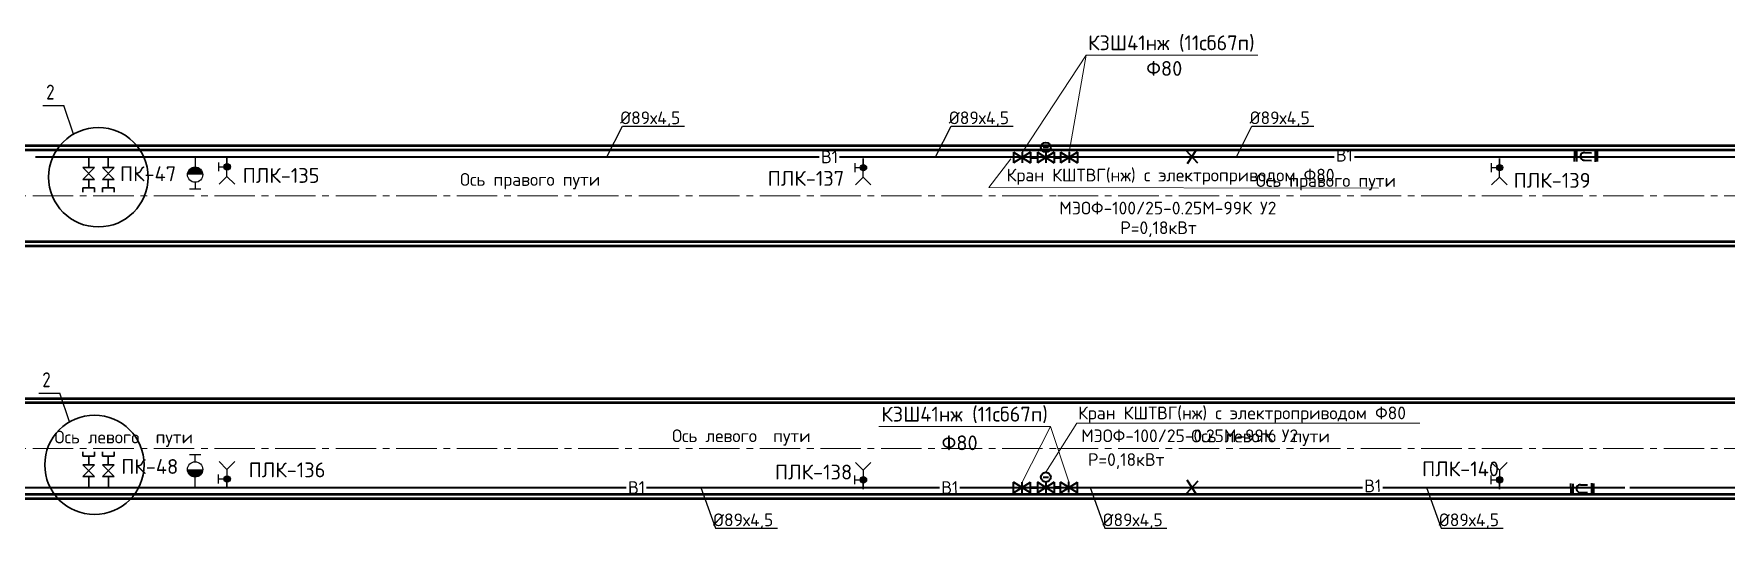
# Paper-space layout 'л2-л8' of a CAD drawing. Header units: millimetres. Extents: x 10032 to 18918, y -3051 to 627.
# Drawn here: x 14627.9 to 15026.9, y 143.4 to 260.2 of the extents above; entities that cross this region are included whole.
import ezdxf

# ---------------------------------------------------------------- set-up
doc = ezdxf.new("R2010")
doc.units = ezdxf.units.MM
doc.header["$LTSCALE"] = 0.5
doc.linetypes.add('CENTER2', pattern=[28.575, 19.05, -3.175, 3.175, -3.175])
for name, color, linetype in [('1_NADPIS', 7, 'Continuous'), ('3_RAZMER', 7, 'Continuous'), ('3_Текст', 7, 'Continuous'), ('ВК_надписи', 7, 'Continuous'), ('ВК_сети', 4, 'Continuous')]:
    doc.layers.add(name, color=color, linetype=linetype)
for name, color, linetype, lineweight in [('1_PK500', 5, 'Continuous', 35), ('1_конструкция', 5, 'Continuous', 35), ('А_Конструкции', 4, 'Continuous', 50), ('АР_Оси', 242, 'CENTER2', 18)]:
    doc.layers.add(name, color=color, linetype=linetype, lineweight=lineweight)
doc.styles.add('RS-3-08', font='romans.shx', dxfattribs={"width": 0.8, "height": 3})
doc.styles.add('Стандарт ММП', font='isocpeur.ttf')

psp = doc.layouts.new('л2-л8')

# ---------------------------------------------------------------- hatches: boundary and pattern name
at = {"layer": 'ВК_сети', "ltscale": 0.5}
h = psp.add_hatch(color=1, dxfattribs=at)
h.paths.add_polyline_path([(14664.1084, 227.0124), (14667.7084, 227.0124, 0.09159777), (14667.5896, 227.6556), (14664.2273, 227.6556, 0.09159777)])
h.paths.add_polyline_path([(14664.2273, 227.6556), (14667.5896, 227.6556, 0.68812614)])
h = psp.add_hatch(color=5, dxfattribs=at)
h.paths.add_polyline_path([(14674.2216, 228.8687, 0.41421356), (14673.4716, 229.6187), (14673.4716, 228.8687)])
h.paths.add_polyline_path([(14674.2216, 228.8687), (14673.4716, 228.8687), (14673.4716, 228.1187, 0.41421356)])
h.paths.add_polyline_path([(14673.4716, 228.8687), (14673.4716, 229.6187, 0.58408052), (14672.8298, 228.4807)])
h.paths.add_polyline_path([(14673.4716, 228.1187), (14673.4716, 228.8687), (14672.8298, 228.4807, 0.26256208)])
h = psp.add_hatch(color=5, dxfattribs=at)
h.paths.add_polyline_path([(14824.2224, 228.6674, 0.41421356), (14823.4724, 229.4174), (14823.4724, 228.6674)])
h.paths.add_polyline_path([(14824.2224, 228.6674), (14823.4724, 228.6674), (14823.4724, 227.9174, 0.41421356)])
h.paths.add_polyline_path([(14823.4724, 228.6674), (14823.4724, 229.4174, 0.58408052), (14822.8306, 228.2794)])
h.paths.add_polyline_path([(14823.4724, 227.9174), (14823.4724, 228.6674), (14822.8306, 228.2794, 0.26256208)])
h = psp.add_hatch(color=5, dxfattribs=at)
h.paths.add_polyline_path([(14974.2224, 228.6674, 0.41421356), (14973.4724, 229.4174), (14973.4724, 228.6674)])
h.paths.add_polyline_path([(14974.2224, 228.6674), (14973.4724, 228.6674), (14973.4724, 227.9174, 0.41421356)])
h.paths.add_polyline_path([(14973.4724, 228.6674), (14973.4724, 229.4174, 0.58408052), (14972.8306, 228.2794)])
h.paths.add_polyline_path([(14973.4724, 227.9174), (14973.4724, 228.6674), (14972.8306, 228.2794, 0.26256208)])
h = psp.add_hatch(color=1, dxfattribs=at)
h.paths.add_polyline_path([(14664.1084, 157.5071), (14667.7084, 157.5071, -0.09159777), (14667.5896, 156.8639), (14664.2273, 156.8639, -0.09159777)])
h.paths.add_polyline_path([(14664.2273, 156.8639), (14667.5896, 156.8639, -0.68812614)])
h = psp.add_hatch(color=1, dxfattribs=at)
h.paths.add_polyline_path([(14664.1084, 157.5071), (14667.7084, 157.5071, -0.09159777), (14667.5896, 156.8639), (14664.2273, 156.8639, -0.09159777)])
h.paths.add_polyline_path([(14664.2273, 156.8639), (14667.5896, 156.8639, -0.68812614)])
h = psp.add_hatch(color=5, dxfattribs=at)
h.paths.add_polyline_path([(14674.2216, 155.2455, -0.41421356), (14673.4716, 154.4955), (14673.4716, 155.2455)])
h.paths.add_polyline_path([(14674.2216, 155.2455), (14673.4716, 155.2455), (14673.4716, 155.9955, -0.41421356)])
h.paths.add_polyline_path([(14673.4716, 155.2455), (14673.4716, 154.4955, -0.58408052), (14672.8298, 155.6335)])
h.paths.add_polyline_path([(14673.4716, 155.9955), (14673.4716, 155.2455), (14672.8298, 155.6335, -0.26256208)])
h = psp.add_hatch(color=5, dxfattribs=at)
h.paths.add_polyline_path([(14824.2224, 155.0442, -0.41421356), (14823.4724, 154.2942), (14823.4724, 155.0442)])
h.paths.add_polyline_path([(14824.2224, 155.0442), (14823.4724, 155.0442), (14823.4724, 155.7942, -0.41421356)])
h.paths.add_polyline_path([(14823.4724, 155.0442), (14823.4724, 154.2942, -0.58408052), (14822.8306, 155.4322)])
h.paths.add_polyline_path([(14823.4724, 155.7942), (14823.4724, 155.0442), (14822.8306, 155.4322, -0.26256208)])
h = psp.add_hatch(color=5, dxfattribs=at)
h.paths.add_polyline_path([(14974.2224, 155.0442, -0.41421356), (14973.4724, 154.2942), (14973.4724, 155.0442)])
h.paths.add_polyline_path([(14974.2224, 155.0442), (14973.4724, 155.0442), (14973.4724, 155.7942, -0.41421356)])
h.paths.add_polyline_path([(14973.4724, 155.0442), (14973.4724, 154.2942, -0.58408052), (14972.8306, 155.4322)])
h.paths.add_polyline_path([(14973.4724, 155.7942), (14973.4724, 155.0442), (14972.8306, 155.4322, -0.26256208)])

# ---------------------------------------------------------------- linework, layer by layer
at = {"layer": '1_конструкция', "color": 1, "lineweight": 18}
for p, q in [((14860.8807, 232.2557, 0), (14875.979, 255.2198, 0)), ((14875.979, 255.2198, 0), (14871.9451, 232.3123, 0)), ((14860.8624, 154.5281, 0), (14867.572, 167.6521, 0)), ((14867.572, 167.6521, 0), (14871.913, 154.5861, 0))]:
    psp.add_line(p, q, dxfattribs=at)
at = {"layer": '3_RAZMER', "lineweight": 18}
for p, q in [((14875.979, 255.2198, 0), (14916.4376, 255.2198, 0)), ((14858.236, 230.7848, 0), (14853.0065, 224.0184)), ((14853.0065, 224.0184), (14944.9176, 223.8309)), ((14827.1134, 167.6521, 0), (14867.572, 167.6521, 0)), ((14866.486, 156.8175, 0), (14873.7629, 168.4448, 0)), ((14873.7629, 168.4448, 0), (14954.68, 168.4448, 0))]:
    psp.add_line(p, q, dxfattribs=at)
at = {"layer": 'Defpoints', "color": 6, "linetype": 'Continuous', "lineweight": 50, "elevation": 0}
for points in [[(14862.8324, 231.0523), (14864.5152, 231.0523)], [(14862.8324, 153.2691), (14864.5152, 153.2691)]]:
    psp.add_lwpolyline(points, dxfattribs=at)
at = {"layer": 'А_Конструкции'}
for p, q in [((13541.7584, 233.8597), (14870.8341, 233.8597)), ((13541.7584, 232.8597), (14870.8341, 232.8597)), ((14870.8341, 233.8597), (16041.7584, 233.8597)), ((14870.8341, 232.8597), (16041.7584, 232.8597)), ((13541.7584, 211.2597), (14870.8341, 211.2597)), ((13541.7584, 210.2597), (14870.8341, 210.2597)), ((14870.8341, 211.2597), (16041.7584, 211.2597)), ((14870.8341, 210.2597), (16041.7584, 210.2597)), ((13541.7584, 174.2597), (14870.8341, 174.2597)), ((13541.7584, 173.2597), (14870.8341, 173.2597)), ((14870.8341, 174.2597), (16041.7584, 174.2597)), ((14870.8341, 173.2597), (16041.7584, 173.2597)), ((13541.7584, 151.6597), (14870.8341, 151.6597)), ((14870.8341, 151.6597), (16041.7584, 151.6597)), ((13541.7584, 150.6597), (14870.8341, 150.6597)), ((14870.8341, 150.6597), (16041.7584, 150.6597))]:
    psp.add_line(p, q, dxfattribs=at)
at = {"layer": 'АР_Оси', "color": 7}
for p, q in [((13541.7584, 222.0597), (14869.2776, 222.0597)), ((14869.2776, 222.0597), (16041.7584, 222.0597)), ((13541.7584, 162.4597), (14869.2776, 162.4597)), ((14869.2776, 162.4597), (16041.7584, 162.4597))]:
    psp.add_line(p, q, dxfattribs=at)
at = {"layer": 'ВК_надписи', "color": 2, "ltscale": 0.5}
for p, q in [((14629.9767, 243.3468, -5.1623), (14634.9167, 243.3468, -5.1623)), ((14637.2067, 236.5523, -5.1623), (14634.9167, 243.3468, -5.1623)), ((14629.0604, 175.5059, 0), (14634.0004, 175.5059, 0)), ((14636.2904, 168.7114, 0), (14634.0004, 175.5059, 0))]:
    psp.add_line(p, q, dxfattribs=at)
at = {"layer": 'ВК_надписи'}
for p, q in [((14763.005, 231.2513, 0), (14766.6647, 238.449, 0)), ((14766.6647, 238.449, 0), (14781.3042, 238.449, 0)), ((14840.4999, 231.2513, 0), (14844.1596, 238.449, 0)), ((14844.1596, 238.449, 0), (14858.7991, 238.449, 0)), ((14911.4084, 231.2513, 0), (14915.0681, 238.449, 0)), ((14915.0681, 238.449, 0), (14929.7076, 238.449, 0)), ((14785.1143, 153.2681, 0), (14788.5665, 143.637, 0)), ((14876.9419, 153.2681, 0), (14880.3941, 143.637, 0)), ((14956.2321, 153.2681, 0), (14959.6844, 143.637, 0)), ((14788.5665, 143.637, 0), (14803.206, 143.637, 0)), ((14880.3941, 143.637, 0), (14895.0336, 143.637, 0)), ((14959.6844, 143.637, 0), (14974.3238, 143.637, 0))]:
    psp.add_line(p, q, dxfattribs=at)
at = {"layer": 'ВК_сети', "color": 1, "lineweight": 40, "ltscale": 0.5, "extrusion": (-1.06675e-13, 1.06455e-06, 1)}
for p, q in [((14858.8923, 232.3128, 0), (14858.8923, 229.7938, 0)), ((14862.8324, 232.3128, 0), (14858.8923, 229.7938, 0)), ((14858.8923, 232.3128, 0), (14862.8324, 229.7938, 0)), ((14860.8624, 232.3123, 0), (14860.8624, 229.7933, 0))]:
    psp.add_line(p, q, dxfattribs=at)
at = {"layer": 'ВК_сети', "color": 1, "lineweight": 40, "ltscale": 0.5}
for p, q in [((14862.8324, 232.3128, 0), (14862.8324, 229.7938, 0)), ((14864.5152, 232.3123, 0), (14864.5152, 229.7932, 0)), ((14868.4554, 232.3123, 0), (14864.5152, 229.7932, 0)), ((14864.5152, 232.3123, 0), (14868.4554, 229.7932, 0)), ((14867.0822, 233.3964, 0), (14865.8759, 233.3964, 0)), ((14866.4853, 232.3118, 0), (14866.4853, 229.7927, 0)), ((14868.4554, 232.3123, 0), (14868.4554, 229.7932, 0)), ((14867.0828, 155.6116, 0), (14865.8765, 155.6119, 0)), ((14864.5149, 154.5271, 0), (14864.5142, 152.008, 0)), ((14868.4558, 154.5271, 0), (14864.5149, 152.0091, 0)), ((14866.4857, 154.5271, 0), (14866.485, 152.008, 0)), ((14868.4558, 154.5271, 0), (14868.4551, 152.008, 0))]:
    psp.add_line(p, q, dxfattribs=at)
at = {"layer": 'ВК_сети', "color": 1, "lineweight": 40, "ltscale": 0.5, "extrusion": (1.06678e-13, 1.06455e-06, 1)}
for p, q in [((14869.975, 232.3128, 0), (14869.975, 229.7938, 0)), ((14869.975, 232.3128, 0), (14873.9152, 229.7938, 0)), ((14873.9152, 232.3128, 0), (14869.975, 229.7938, 0)), ((14871.9451, 232.3123, 0), (14871.9451, 229.7933, 0)), ((14873.9152, 232.3128, 0), (14873.9152, 229.7938, 0))]:
    psp.add_line(p, q, dxfattribs=at)
at = {"layer": 'ВК_сети', "color": 5, "lineweight": 40, "ltscale": 0.5}
for p, q in [((14902.2865, 229.7555, 0), (14899.5304, 232.7471, 0)), ((14902.042, 232.9399, 0), (14899.7748, 229.5626, 0)), ((14991.1448, 230.0938, 0), (14991.1752, 232.5763, 0)), ((14991.6412, 230.1538, 0), (14991.6716, 232.6364, 0)), ((14993.4863, 232.2041, 0), (14995.1572, 232.1836, 0)), ((14996.0444, 230.0337, 0), (14996.0748, 232.5162, 0)), ((14996.5407, 230.0938, 0), (14996.5712, 232.5763, 0)), ((14993.4643, 230.4092, 0), (14995.1352, 230.3887, 0)), ((14902.2865, 154.7639, 0), (14899.5304, 151.7723, 0)), ((14902.042, 151.5795, 0), (14899.7748, 154.9568, 0)), ((14990.214, 154.1842, 0), (14990.2444, 151.7017, 0)), ((14990.7104, 154.1242, 0), (14990.7408, 151.6416, 0)), ((14992.5335, 153.8688, 0), (14994.2043, 153.8893, 0)), ((14992.5555, 152.0739, 0), (14994.2263, 152.0944, 0)), ((14995.1135, 154.2443, 0), (14995.144, 151.7618, 0)), ((14995.6099, 154.1842, 0), (14995.6404, 151.7017, 0))]:
    psp.add_line(p, q, dxfattribs=at)
at = {"layer": 'ВК_сети', "color": 2, "lineweight": 30, "ltscale": 0.5}
for p, q in [((14639.4091, 225.8745, -2.5811), (14642.2091, 228.6745, -2.5811)), ((14642.2091, 225.8745, -2.5811), (14639.4091, 228.6745, -2.5811)), ((14642.2091, 228.6745, -2.5811), (14639.4091, 228.6745, -2.5811)), ((14640.8091, 231.1329, -2.5811), (14640.8091, 228.6746, -2.5811)), ((14644.0417, 225.8745, -2.5811), (14646.8417, 228.6745, -2.5811)), ((14646.8417, 225.8745, -2.5811), (14644.0417, 228.6745, -2.5811)), ((14646.8417, 228.6745, -2.5811), (14644.0417, 228.6745, -2.5811)), ((14645.4417, 231.1329, -2.5811), (14645.4417, 228.6746, -2.5811)), ((14642.2091, 225.8745, -2.5811), (14639.4091, 225.8745, -2.5811)), ((14642.2091, 223.8745, -2.5811), (14639.4091, 223.8745, -2.5811)), ((14639.4091, 223.8745, -2.5811), (14639.4091, 222.8745, -2.5811)), ((14640.8091, 225.8745, -2.5811), (14640.8091, 223.8745, -2.5811)), ((14642.2091, 223.8745, -2.5811), (14642.2091, 222.8745, -2.5811)), ((14646.8417, 225.8745, -2.5811), (14644.0417, 225.8745, -2.5811)), ((14646.8417, 223.8745, -2.5811), (14644.0417, 223.8745, -2.5811)), ((14644.0417, 223.8745, -2.5811), (14644.0417, 222.8745, -2.5811)), ((14645.4417, 225.8745, -2.5811), (14645.4417, 223.8745, -2.5811)), ((14646.8417, 223.8745, -2.5811), (14646.8417, 222.8745, -2.5811)), ((14639.4091, 160.6073), (14639.4091, 161.6073)), ((14642.2091, 160.6073), (14639.4091, 160.6073)), ((14640.8091, 158.6073), (14640.8091, 160.6073)), ((14642.2091, 160.6073), (14642.2091, 161.6073)), ((14644.0417, 160.6073), (14644.0417, 161.6073)), ((14646.8417, 160.6073), (14644.0417, 160.6073)), ((14645.4417, 158.6073), (14645.4417, 160.6073)), ((14646.8417, 160.6073), (14646.8417, 161.6073)), ((14639.4091, 158.6073), (14642.2091, 155.8073)), ((14642.2091, 158.6073), (14639.4091, 155.8073)), ((14642.2091, 158.6073), (14639.4091, 158.6073)), ((14642.2091, 155.8073, 2.5811), (14639.4091, 155.8073, 2.5811)), ((14640.8359, 153.2681, 0), (14640.8359, 155.8073, 2.5811)), ((14646.8416, 155.8073, 2.5811), (14644.0416, 155.8073, 2.5811)), ((14644.0417, 158.6073), (14646.8417, 155.8073)), ((14646.8417, 158.6073), (14644.0417, 155.8073)), ((14646.8417, 158.6073), (14644.0417, 158.6073)), ((14645.4684, 153.2681, 0), (14645.4684, 155.8073, 2.5811))]:
    psp.add_line(p, q, dxfattribs=at)
at = {"layer": 'ВК_сети', "color": 1, "lineweight": 30, "ltscale": 0.5}
for p, q in [((14665.9084, 228.2899, -0.0001), (14665.3911, 228.2861, -0.0001)), ((14665.9084, 228.2899, -0.0001), (14665.3911, 228.2861, -0.0001)), ((14665.9055, 228.6919, -0.0001), (14665.9084, 228.2899, -0.0001)), ((14665.9055, 228.6919, -0.0001), (14665.9084, 228.2899, -0.0001)), ((14665.9084, 228.2899, -0.0001), (14666.4258, 228.2937, -0.0001)), ((14665.9084, 228.2899, -0.0001), (14666.4258, 228.2937, -0.0001)), ((14665.9084, 156.2296, -0.0001), (14665.3911, 156.2334, -0.0001)), ((14665.9084, 156.2296, -0.0001), (14665.3911, 156.2334, -0.0001)), ((14665.9055, 155.8276, -0.0001), (14665.9084, 156.2296, -0.0001)), ((14665.9055, 155.8276, -0.0001), (14665.9084, 156.2296, -0.0001)), ((14665.9084, 156.2296, -0.0001), (14666.4258, 156.2258, -0.0001)), ((14665.9084, 156.2296, -0.0001), (14666.4258, 156.2258, -0.0001))]:
    psp.add_line(p, q, dxfattribs=at)
at = {"layer": 'ВК_сети', "color": 1, "ltscale": 0.5}
for p, q in [((14665.9084, 231.2513, 0), (14665.9084, 228.8124, 0)), ((14667.2503, 223.5595, 0), (14664.5665, 223.5595, 0)), ((14665.9084, 225.2124, 0), (14665.9084, 223.5595, 0)), ((14667.2503, 160.96, 0), (14664.5665, 160.96, 0)), ((14667.2503, 160.96, 0), (14664.5665, 160.96, 0)), ((14665.9084, 159.3071, 0), (14665.9084, 160.96, 0)), ((14665.9084, 159.3071, 0), (14665.9084, 160.96, 0)), ((14665.9084, 153.2682, 0), (14665.9084, 155.7071, 0))]:
    psp.add_line(p, q, dxfattribs=at)
at = {"layer": 'ВК_сети', "color": 5, "ltscale": 0.5}
for p, q in [((14671.442, 229.9004, 0), (14671.442, 227.8385, 0)), ((14671.442, 228.8694, 0), (14673.4716, 228.8694, 0)), ((14673.41, 226.6099, 0), (14673.41, 231.0487, 0)), ((14821.4428, 229.6991, 0), (14821.4428, 227.6372, 0)), ((14821.4428, 228.6682, 0), (14823.4724, 228.6682, 0)), ((14823.4108, 226.4086, 0), (14823.4108, 230.8474, 0)), ((14971.4428, 229.6991, 0), (14971.4428, 227.6372, 0)), ((14971.4428, 228.6682, 0), (14973.4724, 228.6682, 0)), ((14973.4108, 226.4086, 0), (14973.4108, 230.8474, 0)), ((14673.41, 226.6099, 0), (14671.5858, 224.7857, 0)), ((14673.41, 226.6099, 0), (14675.2342, 224.7857, 0)), ((14823.4108, 226.4086, 0), (14821.5866, 224.5844, 0)), ((14823.4108, 226.4086, 0), (14825.235, 224.5844, 0)), ((14973.4108, 226.4086, 0), (14971.5866, 224.5844, 0)), ((14973.4108, 226.4086, 0), (14975.235, 224.5844, 0)), ((14671.442, 154.2138, 0), (14671.442, 156.2757, 0)), ((14673.41, 157.5043, 0), (14671.5858, 159.3285, 0)), ((14673.41, 157.5043, 0), (14675.2342, 159.3285, 0)), ((14673.41, 157.5043, 0), (14673.41, 153.0655, 0)), ((14821.4428, 154.0125, 0), (14821.4428, 156.0744, 0)), ((14823.4108, 157.303, 0), (14821.5866, 159.1272, 0)), ((14823.4108, 157.303, 0), (14825.235, 159.1272, 0)), ((14823.4108, 157.303, 0), (14823.4108, 152.8642, 0)), ((14971.4428, 154.0125, 0), (14971.4428, 156.0744, 0)), ((14973.4108, 157.303, 0), (14971.5866, 159.1272, 0)), ((14973.4108, 157.303, 0), (14975.235, 159.1272, 0)), ((14973.4108, 157.303, 0), (14973.4108, 152.8642, 0)), ((14671.442, 155.2447, 0), (14673.4716, 155.2447, 0)), ((14821.4428, 155.0434, 0), (14823.4724, 155.0434, 0)), ((14971.4428, 155.0434, 0), (14973.4724, 155.0434, 0))]:
    psp.add_line(p, q, dxfattribs=at)
at = {"layer": 'ВК_сети', "color": 1, "lineweight": 30, "ltscale": 0.5, "extrusion": (-3.27269e-07, 1.1423e-06, 1)}
for p, q in [((14673.41, 231.0487, 0), (14673.41, 228.0938, 0)), ((14823.4108, 230.8474, 0), (14823.4108, 227.8925, 0)), ((14973.4108, 230.8474, 0), (14973.4108, 227.8925, 0))]:
    psp.add_line(p, q, dxfattribs=at)
at = {"layer": 'ВК_сети', "color": 1, "lineweight": 60, "ltscale": 0.5}
for p, q in [((14868.4554, 231.0528, 0), (14869.975, 231.0528, 0)), ((14868.4554, 153.2686, 0), (14869.975, 153.2686, 0))]:
    psp.add_line(p, q, dxfattribs=at)
at = {"layer": 'ВК_сети', "color": 1, "lineweight": 30, "ltscale": 0.5, "extrusion": (-3.27269e-07, -1.1423e-06, 1)}
for p, q in [((14673.41, 153.0655, 0), (14673.41, 156.0204, 0)), ((14823.4108, 152.8642, 0), (14823.4108, 155.8191, 0)), ((14973.4108, 152.8642, 0), (14973.4108, 155.8191, 0))]:
    psp.add_line(p, q, dxfattribs=at)
at = {"layer": 'ВК_сети', "color": 1, "lineweight": 40, "ltscale": 0.5, "extrusion": (-1.06675e-13, -1.06455e-06, 1)}
for p, q in [((14858.8923, 152.0086, 0), (14858.8923, 154.5276, 0)), ((14862.8324, 152.0086, 0), (14858.8923, 154.5276, 0)), ((14858.8923, 152.0086, 0), (14862.8324, 154.5276, 0)), ((14860.8624, 152.0091, 0), (14860.8624, 154.5281, 0)), ((14862.8324, 152.0086, 0), (14862.8324, 154.5276, 0)), ((14871.913, 152.067, 0), (14871.913, 154.5861, 0))]:
    psp.add_line(p, q, dxfattribs=at)
at = {"layer": 'ВК_сети', "color": 1, "lineweight": 40, "ltscale": 0.5, "extrusion": (1.06678e-13, -1.06455e-06, 1)}
for p, q in [((14868.4551, 152.008, 0), (14864.5149, 154.5271, 0)), ((14869.975, 152.0086, 0), (14869.975, 154.5276, 0)), ((14869.975, 152.0086, 0), (14873.9152, 154.5276, 0)), ((14873.9152, 152.0086, 0), (14869.975, 154.5276, 0)), ((14873.9152, 152.0086, 0), (14873.9152, 154.5276, 0))]:
    psp.add_line(p, q, dxfattribs=at)
at = {"layer": 'ВК_сети', "color": 2, "lineweight": 40, "ltscale": 0.5, "elevation": 0}
for points in [[(14628.2593, 231.2513), (14813.0228, 231.2513)], [(14817.823, 231.2513), (14870.8341, 231.2513)], [(14870.8341, 231.2513), (14934.4272, 231.2513)], [(14939.2274, 231.2513), (15119.8573, 231.2513)], [(14532.8898, 153.2681), (14645.4159, 153.2681)], [(14645.4159, 153.2681), (14767.5312, 153.2681)], [(14772.3314, 153.2681), (14841.3791, 153.2681)], [(14846.1793, 153.2681), (14870.8341, 153.2681)], [(14870.8341, 153.2681), (14941.1144, 153.2681)], [(14945.9147, 153.2681), (15002.992, 153.2681)], [(15004.1373, 153.2681), (15102.0275, 153.2681)]]:
    psp.add_lwpolyline(points, dxfattribs=at)
at = {"layer": 'ВК_сети', "color": 2, "lineweight": 30}
for centre in [(14643.0958, 226.4154, -5.1623), (14642.1795, 158.5744, 0)]:
    psp.add_circle(centre, 11.7234, dxfattribs=at)
at = {"layer": 'ВК_сети', "color": 1, "lineweight": 40, "ltscale": 0.5}
for centre in [(14866.4853, 233.457, 0), (14866.486, 155.6723, 0)]:
    psp.add_circle(centre, 1.1452, dxfattribs=at)
at = {"layer": 'ВК_сети', "color": 1, "ltscale": 0.5}
for centre in [(14665.9084, 227.0124, 0), (14665.9084, 157.5071, 0), (14665.9084, 157.5071, 0)]:
    psp.add_circle(centre, 1.8, dxfattribs=at)
at = {"layer": 'ВК_сети', "color": 5, "ltscale": 0.5}
for centre in [(14673.4716, 228.8687, 0), (14823.4724, 228.6674, 0), (14973.4724, 228.6674, 0), (14673.4716, 155.2455, 0), (14823.4724, 155.0442, 0), (14973.4724, 155.0442, 0)]:
    psp.add_circle(centre, 0.75, dxfattribs=at)
at = {"layer": 'ВК_сети', "color": 5, "lineweight": 40, "ltscale": 0.5}
for centre, start, end in [((14993.4084, 231.3075, 0), 85.038167, 273.557419), ((14992.4776, 152.9705, 0), 86.442581, 274.961833)]:
    psp.add_arc(centre, 0.9, start, end, dxfattribs=at)

# ---------------------------------------------------------------- texts
at = {"layer": '1_NADPIS', "color": 5, "linetype": 'Continuous', "style": 'Стандарт ММП'}
for s, p in [('КЗШ41нж (11сб67п)', (14876.444, 256.359, 0)), ('Ф80', (14890.1607, 250.3096, 0))]:
    psp.add_text(s, height=3.5, rotation=360, dxfattribs=at).set_placement(p)
at = {"layer": '1_NADPIS', "color": 1, "linetype": 'Continuous', "style": 'Стандарт ММП'}
for s, p in [('ПК-47', (14648.1896, 225.4688, 0)), ('ПК-48', (14648.4848, 156.4343, 0))]:
    psp.add_text(s, height=3.5, rotation=360, dxfattribs=at).set_placement(p)
at = {"layer": '1_NADPIS', "linetype": 'Continuous', "style": 'Стандарт ММП'}
for s, p in [('ПЛК-135', (14677.1239, 225.0721, 0)), ('ПЛК-137', (14800.9066, 224.3781, 0)), ('ПЛК-139', (14976.7772, 223.9141, 0)), ('ПЛК-136', (14678.5237, 155.6382, 0)), ('ПЛК-138', (14802.6111, 155.1205, 0)), ('ПЛК-140', (14955.1879, 155.8843, 0))]:
    psp.add_text(s, height=3.5, rotation=360, dxfattribs=at).set_placement(p)
at = {"layer": '1_NADPIS', "color": 5, "linetype": 'Continuous', "style": 'Стандарт ММП'}
for s, p in [('КЗШ41нж (11сб67п)', (14827.6853, 168.7782, 0)), ('Ф80', (14841.9115, 162.0195, 0))]:
    psp.add_text(s, height=3.5, dxfattribs=at).set_placement(p)
at = {"layer": '1_PK500', "style": 'Стандарт ММП'}
for p in [(14813.4882, 229.6883), (14934.8887, 230.0836, 0), (14767.9966, 151.7051), (14841.8445, 151.7051), (14941.576, 152.1004, 0)]:
    psp.add_text('В1', height=3, rotation=0.560426, dxfattribs=at).set_placement(p)
at = {"layer": '3_Текст', "color": 255, "style": 'Стандарт ММП'}
for s, p in [('Ось правого пути', (14728.3728, 224.3781)), ('Ось правого пути', (14916.003, 224.1239)), ('Ось левого  пути', (14632.7579, 163.6281, -0.0004)), ('Ось левого  пути', (14778.3661, 163.9285, -0.0004)), ('Ось левого  пути', (14900.7688, 163.8638, -0.0004))]:
    psp.add_text(s, height=3, dxfattribs=at).set_placement(p)
at = {"layer": 'ВК_надписи', "color": 2, "ltscale": 0.5, "style": 'RS-3-08', "width": 0.8}
for p in [(14630.7862, 244.7361, -5.1623), (14629.8699, 176.8951, 0)]:
    psp.add_text('2', height=3.5, dxfattribs=at).set_placement(p)
at = {"layer": 'ВК_надписи', "lineweight": 30, "ltscale": 0.5, "style": 'Стандарт ММП'}
for s, p in [('%%C89х4,5', (14766.1038, 238.9201, 0)), ('%%C89х4,5', (14843.5988, 238.9201, 0)), ('%%C89х4,5', (14914.5073, 238.9202, 0)), ('Кран КШТВГ(нж) с электроприводом Ф80', (14857.2389, 225.418)), ('МЭОФ-100/25-0.25М-99К У2', (14869.6783, 217.6329, 0)), ('Р=0,18кВт', (14884.0512, 212.997, 0)), ('Кран КШТВГ(нж) с электроприводом Ф80', (14874.0838, 169.3177, 0)), ('МЭОФ-100/25-0.25М-99К У2', (14874.7923, 163.9307, 0)), ('Р=0,18кВт', (14876.4218, 158.3211, 0)), ('%%C89х4,5', (14788.0057, 144.1082, 0)), ('%%C89х4,5', (14879.8333, 144.1082, 0)), ('%%C89х4,5', (14959.1235, 144.1082, 0))]:
    psp.add_text(s, height=3, dxfattribs=at).set_placement(p)

doc.saveas('drawing.dxf')
